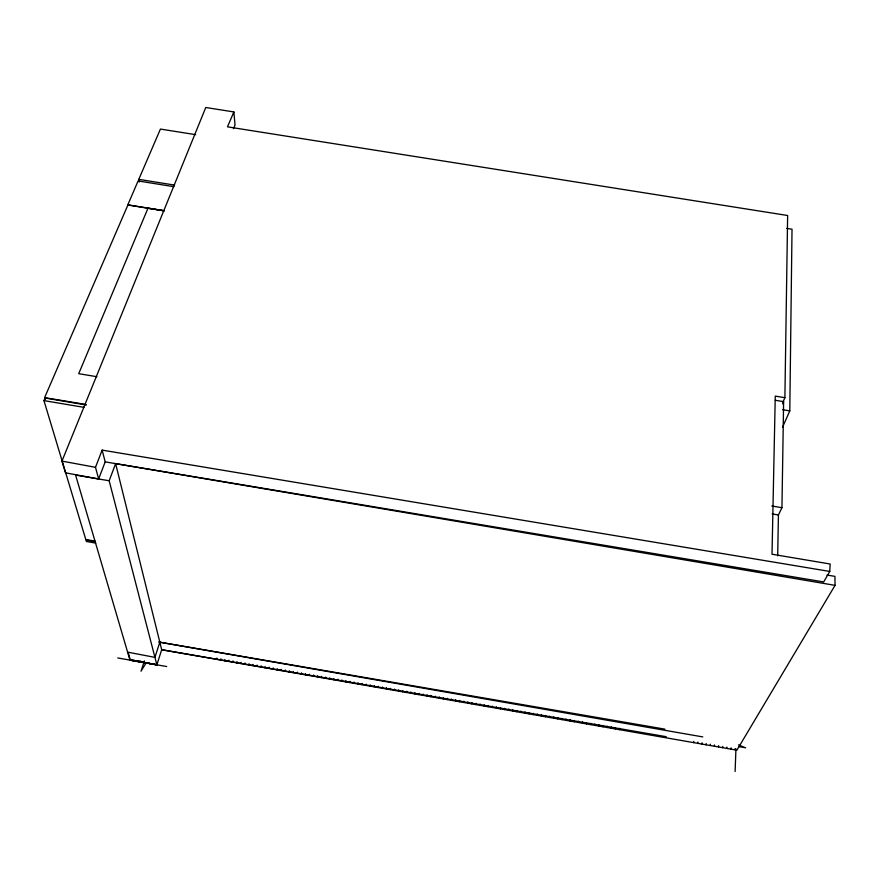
<?xml version="1.0" encoding="UTF-8"?>
<svg xmlns="http://www.w3.org/2000/svg" width="879" height="879" viewBox="0 0 879 879"><rect width="100%" height="100%" fill="white"/><g stroke="black" fill="none" stroke-linecap="round" stroke-linejoin="round"><path stroke-width="1.32" d="M782.563 427.128L789.792 410.9L792.023 229.232L786.606 228.375M777.695 555.847L778.42 514.984L781.947 507.699L783.618 401.648L775.289 400.275M784.892 397.682L787.639 215.509L227.485 126.829L233.869 111.941L205.763 107.502L61.948 461.112L65.507 472.836L98.635 478.967L105.194 461.882L102.151 450.114L829.754 571.449L830.161 564.01L772.015 554.22L775.267 396.11L784.892 397.682L782.87 402.318M735.152 749.864L735.196 748.578M735.119 771.498L735.932 748.853M731.02 749.15L731.075 747.853M726.845 748.414L726.9 747.128M722.725 747.699L722.78 746.414M718.55 746.963L718.604 745.678M714.429 746.249L714.495 744.963M710.309 745.524L710.375 744.238M706.145 744.799L706.211 743.513M702.024 744.084L702.09 742.799M697.86 743.359L697.926 742.074M693.74 742.634L693.817 741.349M619.42 729.658L619.541 728.383M615.278 728.933L615.399 727.658M611.18 728.219L611.301 726.944M607.037 727.493L607.158 726.23M602.939 726.779L603.071 725.516M598.852 726.065L598.984 724.801M594.709 725.34L594.841 724.076M590.622 724.626L590.754 723.362M586.48 723.911L586.612 722.637M582.392 723.197L582.524 721.923M578.25 722.472L578.393 721.209M574.163 721.758L574.306 720.494M570.031 721.033L570.174 719.769M565.944 720.319L566.087 719.055M561.857 719.604L562.011 718.341M557.726 718.89L557.879 717.627M553.649 718.176L553.803 716.912M549.518 717.451L549.672 716.187M545.441 716.737L545.595 715.484M541.31 716.022L541.475 714.759M537.234 715.308L537.399 714.045M533.157 714.594L533.322 713.341M529.026 713.88L529.202 712.616M524.95 713.166L525.126 711.902M520.829 712.44L521.005 711.188M516.764 711.737L516.94 710.474M512.633 711.012L512.82 709.76M508.567 710.298L508.754 709.045M504.447 709.584L504.634 708.331M500.382 708.87L500.569 707.617M496.316 708.166L496.503 706.914M492.196 707.441L492.383 706.189M488.131 706.738L488.328 705.485M484.01 706.013L484.208 704.76M479.956 705.31L480.154 704.057M475.836 704.584L476.044 703.332M471.781 703.881L471.979 702.629M467.672 703.167L467.87 701.914M463.607 702.453L463.815 701.2M459.552 701.75L459.761 700.497M455.443 701.024L455.663 699.783M451.388 700.321L451.608 699.069M447.279 699.607L447.499 698.355M443.225 698.893L443.455 697.651M439.126 698.179L439.346 696.926M435.072 697.476L435.303 696.223M430.974 696.75L431.204 695.509M426.919 696.047L427.15 694.806M422.876 695.344L423.107 694.091M418.778 694.63L419.008 693.377M414.723 693.916L414.965 692.674M410.636 693.201L410.867 691.96M406.581 692.498L406.834 691.257M402.494 691.784L402.736 690.542M398.451 691.081L398.692 689.839M394.352 690.356L394.605 689.125M390.32 689.652L390.573 688.411M386.277 688.949L386.529 687.708M382.189 688.235L382.442 686.993M378.146 687.532L378.409 686.29M374.058 686.818L374.322 685.576M370.026 686.114L370.29 684.873M365.939 685.4L366.202 684.159M361.906 684.697L362.17 683.455M357.819 683.983L358.094 682.752M353.787 683.28L354.061 682.038M349.765 682.576L350.04 681.335M345.678 681.862L345.952 680.632M341.645 681.159L341.931 679.928M337.569 680.445L337.855 679.214M333.548 679.742L333.833 678.511M329.471 679.027L329.757 677.797M325.439 678.324L325.735 677.094M321.373 677.621L321.659 676.39M317.341 676.918L317.638 675.687M313.32 676.215L313.627 674.984M309.254 675.501L309.551 674.27M305.233 674.797L305.54 673.567M301.167 674.094L301.464 672.864M297.146 673.391L297.454 672.16M293.081 672.677L293.388 671.446M289.059 671.974L289.378 670.754M284.994 671.27L285.312 670.04M280.983 670.567L281.302 669.337M276.973 669.864L277.292 668.644M272.908 669.15L273.226 667.93M268.897 668.458L269.216 667.227M264.832 667.743L265.161 666.524M260.821 667.051L261.151 665.821M256.767 666.337L257.097 665.117M252.756 665.634L253.097 664.414M248.702 664.931L249.043 663.711M244.703 664.227L245.032 663.008M240.692 663.535L241.033 662.316M236.638 662.821L236.989 661.601M232.638 662.129L232.99 660.909M228.584 661.415L228.936 660.195M224.584 660.722L224.936 659.503M220.541 660.008L220.893 658.8M216.542 659.316L216.893 658.096M129.96 660.151L156.869 664.81L109.161 480.758L75.605 475.11L129.96 660.151L156.847 664.854L161.692 649.735L115.621 463.651L835.05 585.348L834.94 576.382L826.93 575.042M144.387 660.909L141.025 671.182L146.123 662.931L166.691 666.535M130.257 659.755L128.081 652.218L154.935 657.371L159.824 642.197L664.898 729.141M109.161 480.758L115.621 463.651M98.635 478.967L95.492 467.309L102.151 450.114M233.451 128.686L235.023 124.972L233.869 111.941M95.163 541.156L85.801 539.541L43.95 400.615L45.06 398.033L86.34 404.988M139.245 182.052L138.783 179.36L160.428 129.07L195.698 134.674M45.225 399.615L44.62 397.616L127.971 204.884L164.318 210.696M782.662 403.846L783.618 401.648M829.754 571.449L823.689 581.942L105.194 461.882M835.05 585.348L736.899 750.172L161.692 649.735L666.227 736.69M138.673 661.426L140.739 661.085M138.783 179.36L174.613 185.106M173.965 186.7L138.102 180.942L127.763 204.961L164.164 210.839M163.505 210.729L147.969 208.235L78.725 373.685L96.888 376.706M782.651 409.735L789.792 410.9M771.861 506.018L781.947 507.699M44.62 397.616L85.889 404.461M772.158 513.94L778.42 514.984M43.95 400.615L83.955 407.351M95.295 541.618L85.944 540.003L86.395 541.486L95.734 543.09M158.539 642L702.782 736.91M739.052 746.656L745.689 747.82L738.503 744.887M117.764 657.964L142.42 662.283M61.948 461.112L95.492 467.309M156.869 664.81L130.279 659.7L156.847 664.854"/></g></svg>
